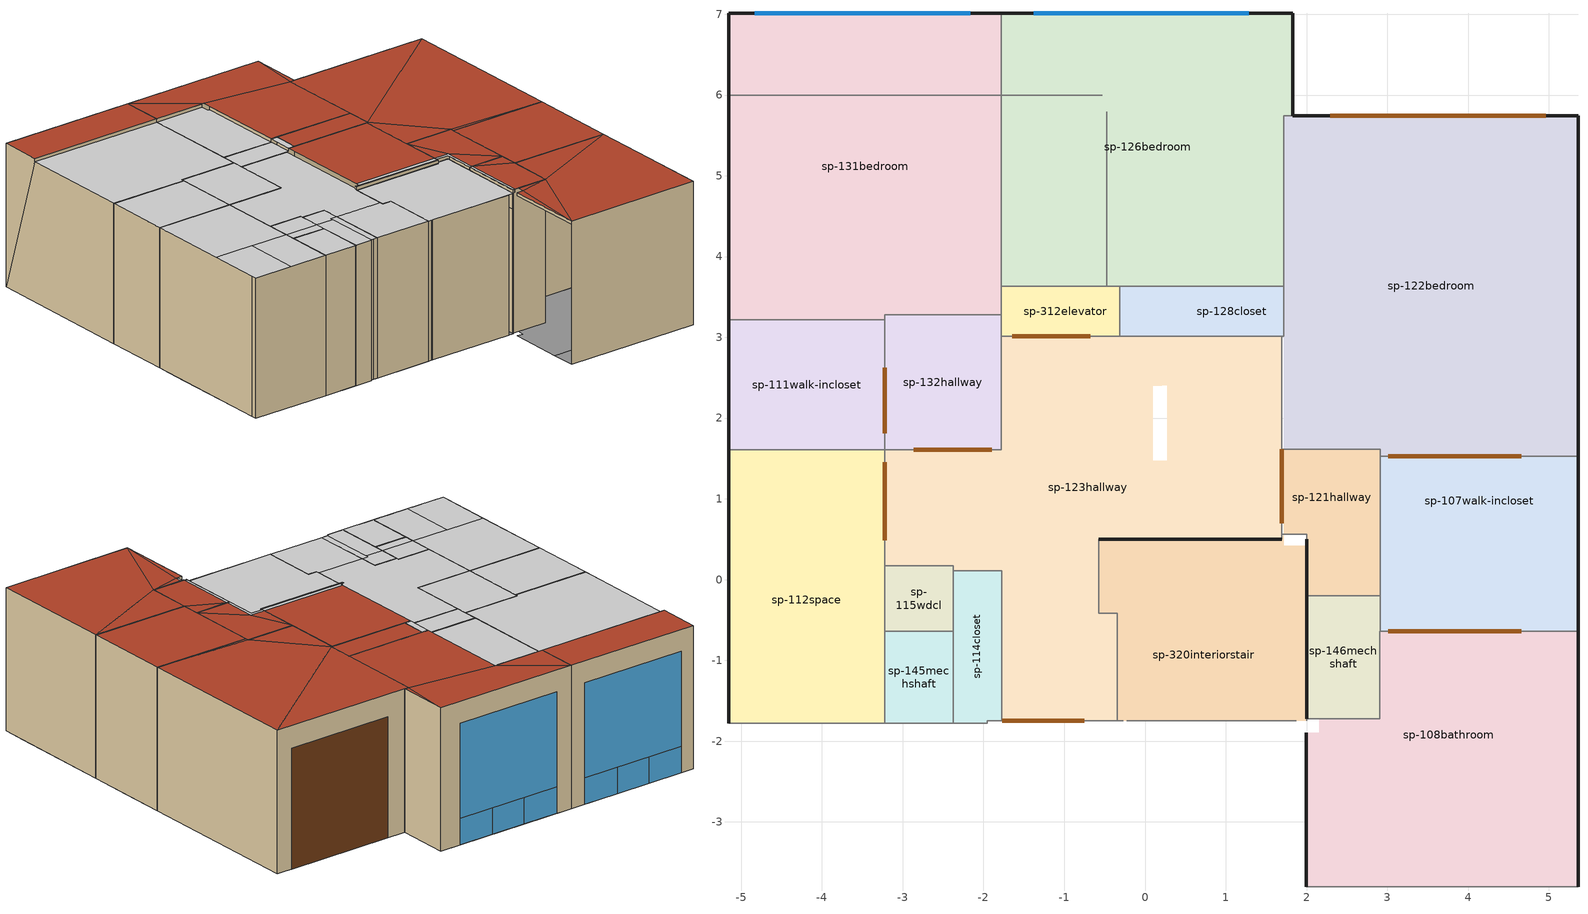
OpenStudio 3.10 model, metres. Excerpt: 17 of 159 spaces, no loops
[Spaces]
sp-107walk-incloset
 floor to sp-281kitchen: 2.91,-0.64 2.91,0.42 5.36,0.42 5.36,-0.64 z10.06
 floor to sp-283livingroom: 2.91,0.42 2.91,1.53 5.36,1.53 5.36,0.42 z10.06
 wall outside (PRM Steel Framed Exterior Wall R-8.06): 5.36,-0.64 5.36,1.53 z10.06:13.49
 wall to sp-122bedroom: 5.36,1.53 2.91,1.53 z10.06:13.49
 wall to sp-108bathroom: 2.97,-0.64 5.36,-0.64 z10.06:13.49
 wall to sp-121hallway: 2.91,1.53 2.91,-0.2 z10.06:13.49
 wall to sp-146mechshaft: 2.91,-0.2 2.91,-0.64 z10.06:13.49
 wall to sp-108bathroom (Construction:AirBoundary #1): 2.91,-0.64 2.97,-0.64 z10.06:13.49
 door inside (PRM Typical Insulated Metal Door R-1.43): 4.66,1.53 3.01,1.53 / 3.01,-0.64 4.66,-0.64 z10.06:12.47
 roof outside (PRM IEAD Roof R-15.87): 2.91,-0.64 5.36,-0.64 5.36,1.53 2.91,1.53 z13.49
sp-108bathroom
 floor to sp-281kitchen: 2,-3.21 2,-1.9 2.16,-1.9 2.16,-1.72 2.91,-1.72 2.91,-0.64 5.36,-0.64 5.36,-3.21 z10.06
 floor to sp-282bathroom: 2,-3.8 2,-3.21 5.36,-3.21 5.36,-3.8 z10.06
 wall outside (PRM Steel Framed Exterior Wall R-8.06): 5.36,-3.8 5.36,-0.64 z10.06:13.49; 2,-1.9 2,-3.8 z13.41:13.49
 wall to sp-101bathroom: 2,-3.8 5.36,-3.8 z10.06:13.49
 wall to sp-146mechshaft: 2.91,-0.64 2.91,-0.72 z10.06:13.11; 2.01,-1.72,10.06 2.01,-1.72,13.41 2.07,-1.72,13.41 2.07,-1.72,13.49 2.91,-1.72,13.49 2.91,-1.72,10.06; 2.91,-1.72,10.06 2.91,-1.72,13.49 2.91,-0.64,13.49 2.91,-0.64,13.11 2.91,-0.72,13.11 2.91,-0.72,10.06
 wall to sp-320interiorstair (Construction:AirBoundary #1): 2.01,-1.72 2.01,-1.75 z10.06:13.41
 roof outside (PRM IEAD Roof R-15.87): 2.16,-1.9 2,-1.9 2,-3.8 z13.49; 2.16,-1.75 2.17,-1.72 2.07,-1.72 z13.49; 2.91,-1.72 2.16,-1.9 2,-3.8 z13.49; 2.17,-1.72 2.16,-1.75 2.16,-1.9 2.91,-1.72 z13.49; 2.91,-1.72 5.36,-0.64 2.91,-0.64 z13.49; 5.36,-0.64 2.91,-1.72 2,-3.8 5.36,-3.8 z13.49
sp-111walk-incloset
 floor to sp-276livingroom: -5.16,1.61 -5.16,3.22 -3.22,3.22 -3.22,1.61 z10.06
 wall outside (PRM Steel Framed Exterior Wall R-8.06): -5.16,3.22 -5.16,1.61 z10.06:13.41
 wall to sp-132hallway: -3.22,1.61 -3.22,3.22 z10.06:13.41
 wall to sp-131bedroom: -3.22,3.22 -5.16,3.22 z10.06:13.41
 wall to sp-112space: -5.16,1.61 -3.22,1.61 z10.06:13.41
 door inside (PRM Typical Insulated Metal Door R-1.43): -3.22,1.81 -3.22,2.62 z10.06:12.52
 ceiling to sp-136livingroom: -5.16,1.61 -3.22,1.61 -3.22,3.22 -5.16,3.22 z13.41
sp-112space
 floor to sp-276livingroom: -5.16,1.28 -5.16,1.61 -3.22,1.61 -3.22,1.28 z10.06
 floor to sp-277kitchen: -5.16,-1.78 -5.16,0.71 -4.33,0.71 -4.33,1.28 -3.22,1.28 -3.22,-1.78 z10.06
 floor to sp-304wdcl: -5.16,0.71 -5.16,1.28 -4.33,1.28 -4.33,0.71 z10.06
 wall outside (PRM Steel Framed Exterior Wall R-8.06): -5.16,1.61 -5.16,-1.63 -5.16,-1.78 z10.06:13.41
 wall to sp-115wdcl: -3.22,-0.64 -3.22,0.17 z10.06:13.41
 wall to sp-123hallway: -3.22,0.17 -3.22,1.61 z10.06:13.41
 wall to sp-145mechshaft: -3.22,-1.78 -3.22,-0.64 z10.06:13.41
 wall to sp-133stairs: -5.16,-1.78 -3.22,-1.78 z10.06:13.41
 door inside (PRM Typical Insulated Metal Door R-1.43): -3.22,0.49 -3.22,1.45 z10.06:12.52
 ceiling to sp-136livingroom: -5.16,-0.38 -4.17,-0.38 -3.22,-0.39 -3.22,1.61 -5.16,1.61 z13.41
 ceiling to sp-307bathroom: -4.17,-1.78 -3.22,-1.78 -3.22,-0.39 -4.17,-0.39 z13.41
 ceiling to sp-308mechshaft: -5.16,-1.78 -4.17,-1.78 -4.17,-0.38 -5.16,-0.38 z13.41
sp-114closet
 floor to sp-275hallway: -1.95,-1.75 -1.95,-0.11 -1.77,-0.11 -1.77,-1.75 z10.06
 floor to sp-277kitchen: -2.38,-1.78 -2.38,0.11 -1.77,0.11 -1.77,-0.11 -1.95,-0.11 -1.95,-1.78 z10.06
 wall to sp-106hallway: -1.95,-1.78 -1.95,-1.75 -1.87,-1.75 -1.77,-1.75 z10.06:13.41
 wall to sp-123hallway: -1.77,0.11 -2.38,0.11 z10.06:13.41
 wall to sp-150mechshaft: -2.38,-1.78 -1.95,-1.78 z10.06:13.41
 wall to sp-115wdcl: -2.38,0.11 -2.38,-0.64 z10.06:13.41
 wall to sp-145mechshaft: -2.38,-0.64 -2.38,-1.78 z10.06:13.41
 wall to sp-123hallway (Construction:AirBoundary #1): -1.77,-1.75 -1.77,0.11 z10.06:13.41
 ceiling to sp-136livingroom: -2.38,-0.39 -1.94,-0.39 -1.94,-0.33 -1.77,-0.33 -1.77,0.11 -2.38,0.11 z13.41
 ceiling to sp-307bathroom: -2.38,-1.78 -1.95,-1.78 -1.94,-1.75 -1.94,-0.39 -2.38,-0.39 z13.41
 ceiling to sp-319foyer: -1.94,-1.75 -1.77,-1.75 -1.77,-0.33 -1.94,-0.33 z13.41
sp-115wdcl
 floor to sp-277kitchen: -3.22,-0.64 -3.22,0.17 -2.38,0.17 -2.38,-0.64 z10.06
 wall to sp-123hallway: -2.38,0.11 -2.38,0.17 -3.22,0.17 z10.06:13.41
 wall to sp-145mechshaft: -3.22,-0.64 -2.38,-0.64 z10.06:13.41
 ceiling to sp-136livingroom: -3.22,-0.39 -2.38,-0.39 -2.38,0.17 -3.22,0.17 z13.41
 ceiling to sp-307bathroom: -3.22,-0.64 -2.38,-0.64 -2.38,-0.39 -3.22,-0.39 z13.41
sp-121hallway
 floor to sp-281kitchen: 2.01,-0.2 2.01,0.42 2.91,0.42 2.91,-0.2 z10.06
 floor to sp-283livingroom: 1.72,0.56 1.72,1.61 2.91,1.61 2.91,0.42 2.01,0.42 2.01,0.56 z10.06
 wall outside (PRM Steel Framed Exterior Wall R-8.06): 2.01,0.5 2.01,-0.2 z13.41:13.49
 wall to sp-122bedroom: 2.91,1.53 2.91,1.61 z10.06:13.49
 wall to sp-146mechshaft: 2.01,-0.2 2.91,-0.2 z10.06:13.49
 wall to sp-320interiorstair: 1.69,0.56 2.01,0.56 z12.97:13.41; 1.69,0.56 2.01,0.56 z10.06:12.97; 2.01,0.5 2.01,-0.2 z13.02:13.41; 2.01,-0.2,10.06 2.01,-0.2,13.02 2.01,0.5,13.02 2.01,0.5,13.41 2.01,0.56,13.41 2.01,0.56,10.06
 wall to sp-123hallway: 1.69,1.61 1.69,0.56 z10.06:13.49
 wall to sp-122bedroom (Construction:AirBoundary #1): 2.91,1.61 1.69,1.61 z10.06:13.49
 door inside (PRM Typical Insulated Metal Door R-1.43): 1.69,1.61 1.69,0.7 z10.06:12.52
 ceiling to sp-322interiorstair: 1.69,0.56 2.01,0.56 2.01,-0.2 2.07,-0.2 2.07,0.62 1.69,0.62 z13.49
 roof outside (PRM IEAD Roof R-15.87): 2.91,-0.2 2.07,0.62 2.07,-0.2 z13.49; 1.69,1.61 2.07,0.62 2.91,-0.2 2.91,1.61 z13.49; 2.07,0.62 1.69,1.61 1.69,0.62 z13.49
sp-122bedroom
 floor to sp-283livingroom: 1.72,1.61 1.72,5.74 5.36,5.74 5.36,1.53 2.91,1.53 2.91,1.61 z10.06
 wall outside (PRM Steel Framed Exterior Wall R-8.06): 5.36,1.53 5.36,5.74 1.83,5.74 z10.06:13.49
 wall to sp-126bedroom: 1.83,5.74 1.72,5.74 1.72,3.64 z10.06:13.49
 wall to sp-123hallway: 1.69,3.01 1.69,2.95 z10.06:13.11; 1.69,1.61,10.06 1.69,1.61,13.49 1.69,3.01,13.49 1.69,3.01,13.11 1.69,2.95,13.11 1.69,2.95,10.06
 wall to sp-128closet: 1.72,3.64 1.72,3.01 z10.06:13.49
 wall to sp-128closet (Construction:AirBoundary #1): 1.72,3.01 1.69,3.01 z10.06:13.49
 door (PRM Typical Insulated Metal Door R-1.43): 4.96,5.74 2.29,5.74 z10.06:12.95
 roof outside (PRM IEAD Roof R-15.87): 2.91,1.61 2.91,1.53 5.36,1.53 z13.49; 1.72,3.01 1.69,3.01 1.69,1.61 2.91,1.61 z13.49; 2.91,1.61 5.36,1.53 5.36,5.74 1.72,3.01 z13.49; 1.72,3.01 5.36,5.74 1.72,5.74 z13.49
sp-123hallway
 floor to sp-275hallway: -1.77,-1.75 -1.77,-0.11 -0.57,-0.11 -0.57,-0.42 -0.35,-0.42 -0.35,-1.75 z10.06
 floor to sp-276livingroom: -3.22,1.28 -3.22,1.61 -1.78,1.61 -1.78,3.01 -1.67,3.01 -1.67,2.38 -1.7,2.38 -1.7,1.28 z10.06
 floor to sp-277kitchen: -3.22,0.17 -3.22,1.28 -1.7,1.28 -1.7,-0.11 -1.77,-0.11 -1.77,0.11 -2.38,0.11 -2.38,0.17 z10.06
 floor to sp-285closet: 0.27,0.5 0.27,0.64 1.69,0.64 1.69,0.5 z10.06
 floor to sp-286wdcl: 0.84,0.64 0.84,1.47 1.69,1.47 1.69,0.64 z10.06
 floor to sp-287closet: 0.27,1.47 0.27,2.41 1.69,2.41 1.69,1.47 z10.06
 floor to sp-288bedroom: 0.44,2.41 0.44,3.01 1.69,3.01 1.69,2.41 z10.06
 floor to sp-289closet: -0.18,2.4 -0.18,3.01 0.44,3.01 0.44,2.41 0.1,2.4 z10.06
 floor to sp-290walk-incloset: -1.67,2.38 -1.67,3.01 -0.18,3.01 -0.18,2.38 z10.06
 floor to sp-291bathroom: -1.7,-0.11 -1.7,2.38 -0.18,2.38 -0.18,2.4 0.1,2.4 0.1,1.47 0.27,1.47 0.27,0.64 -0.06,0.64 -0.06,0.5 -0.57,0.5 -0.57,-0.11 z10.06
 floor to sp-305mechshaft (PRM Steel Framed Exterior Floor R-19.23): -0.06,0.5 -0.06,0.74 0.27,0.74 0.27,0.5 z10.06
 floor to sp-306mechshaft (PRM Steel Framed Exterior Floor R-19.23): 0.27,0.64 0.27,1.47 0.84,1.47 0.84,0.64 z10.06
 wall outside (PRM Steel Framed Exterior Wall R-8.06): -0.57,0.5 1.69,0.5 z13.41:13.49
 wall to sp-320interiorstair: -0.57,0.5 1.69,0.5 1.69,0.56 z10.06:13.41
 wall to sp-106hallway: -1.77,-1.75 -0.35,-1.75 z10.06:13.41
 wall to sp-128closet: -0.25,3.01 -0.31,3.01 z10.06:13.11; -0.31,3.01,13.49 1.69,3.01,13.49 1.69,3.01,10.06 -0.25,3.01,10.06 -0.25,3.01,13.11 -0.31,3.01,13.11
 wall to sp-132hallway: -1.78,3.01 -1.78,1.61 -3.22,1.61 z10.06:13.41
 wall to sp-312elevator: -1.78,3.01,13.41 -0.47,3.01,13.41 -0.47,3.01,13.49 -0.31,3.01,13.49 -0.31,3.01,10.06 -1.78,3.01,10.06
 wall to sp-320interiorstair (Construction:AirBoundary #1): -0.35,-1.75 -0.35,-0.42 -0.57,-0.42 -0.57,0.5 z10.06:13.41
 door inside (PRM Typical Insulated Metal Door R-1.43): -1.77,-1.75 -0.75,-1.75 z10.06:12.6; -1.9,1.61 -2.86,1.61 z10.06:12.52
 door inside (con-wooden_GlassDoor_Surface_GlassDoor_Surface_ExteriorDoor_Surface_ExteriorDoor_Surface): -0.68,3.01 -1.64,3.01 z10.06:12.52
 ceiling to sp-136livingroom: -3.22,0.17 -2.38,0.17 -2.38,0.11 -1.77,0.11 -1.77,-0.33 -0.57,-0.33 -0.57,0.55 -0.53,0.62 -0.53,3.01 -1.78,3.01 -1.78,1.61 -3.22,1.61 z13.41
 ceiling to sp-319foyer: -1.77,-1.75 -0.35,-1.75 -0.35,-0.43 -0.57,-0.42 -0.57,-0.33 -1.77,-0.33 z13.41
 ceiling to sp-322interiorstair: -0.47,0.54 1.69,0.54 1.69,0.62 -0.47,0.62 z13.49
 roof outside (PRM IEAD Roof R-15.87): -0.47,0.62 1.69,0.62 1.69,3.01 -0.47,3.01 z13.49; -0.57,0.5 -0.47,0.54 -0.57,0.55 z13.49; 1.69,0.54 -0.47,0.54 -0.57,0.5 1.69,0.5 z13.49
sp-126bedroom
 floor to sp-276livingroom: -1.78,3.64 -1.78,7.01 -1.66,7.01 -1.66,3.71 -1.67,3.64 z10.06
 floor to sp-278bedroom: -1.66,3.71 -1.66,7.01 1.83,7.01 1.83,5.74 1.72,5.74 1.72,3.79 0.44,3.79 0.44,3.73 -0.18,3.73 -0.18,3.71 z10.06
 floor to sp-288bedroom: 0.44,3.64 0.44,3.79 1.72,3.79 1.72,3.64 z10.06
 floor to sp-289closet: -0.18,3.64 -0.18,3.73 0.44,3.73 0.44,3.64 z10.06
 floor to sp-290walk-incloset: -1.67,3.64 -1.66,3.71 -0.18,3.71 -0.18,3.64 z10.06
 wall outside (PRM Steel Framed Exterior Wall R-8.06): 1.83,5.74 1.83,7.01 -1.78,7.01 z10.06:13.49
 wall to sp-131bedroom: -1.78,3.64,13.41 -1.78,6,13.41 -1.78,6,13.49 -1.78,7.01,13.49 -1.78,7.01,10.06 -1.78,3.64,10.06
 wall to sp-128closet (Construction:AirBoundary #1): -0.31,3.64 1.72,3.64 z10.06:13.49
 wall to sp-136livingroom (Construction:AirBoundary #1): -1.78,6 -0.53,6 / -0.47,5.79 -0.47,3.64 z13.41:13.49
 wall to sp-312elevator (Construction:AirBoundary #1): -1.78,3.64,10.06 -0.31,3.64,10.06 -0.31,3.64,13.49 -0.47,3.64,13.49 -0.47,3.64,13.41 -1.78,3.64,13.41
 window (U 0.57 SHGC 0.39 VT 0.43 Simple Glazing): 1.29,7.01 -1.38,7.01 z10.69:12.96; 1.29,7.01 0.4,7.01 / 0.4,7.01 -0.49,7.01 / -0.49,7.01 -1.38,7.01 z10.06:10.69
 ceiling to sp-136livingroom: -1.78,3.64 -0.47,3.64 -0.47,5.79 -0.53,5.79 -0.53,6 -1.78,6 z13.41
 roof outside (PRM IEAD Roof R-15.87): 1.72,5.74 1.83,5.74 1.83,7.01 z13.49; 1.72,3.64 1.72,5.74 -0.47,6 -0.47,3.64 z13.49; -1.78,7.01 -0.47,6 1.72,5.74 1.83,7.01 z13.49; -0.47,6 -1.78,7.01 -1.78,6 z13.49
sp-128closet
 floor to sp-288bedroom: 0.44,3.01 0.44,3.64 1.72,3.64 1.72,3.01 z10.06
 floor to sp-289closet: -0.18,3.01 -0.18,3.64 0.44,3.64 0.44,3.01 z10.06
 floor to sp-290walk-incloset: -0.31,3.64 -0.18,3.64 -0.18,3.01 -0.31,3.01 z10.06
 wall to sp-136livingroom: -0.31,3.64 -0.31,3.01 z13.41:13.49
 wall to sp-312elevator: -0.31,3.64 -0.31,3.01 z10.06:13.49
 roof outside (PRM IEAD Roof R-15.87): -0.31,3.01 1.72,3.01 1.72,3.64 -0.31,3.64 z13.49
sp-131bedroom
 floor to sp-276livingroom: -5.16,3.22 -5.16,7.01 -1.78,7.01 -1.78,3.28 -3.22,3.28 -3.22,3.22 z10.06
 wall outside (PRM Steel Framed Exterior Wall R-8.06): -1.78,7.01 -5.16,7.01 z10.06:13.49; -5.16,6,13.41 -5.16,6,13.49 -5.16,7.01,13.49 -5.16,7.01,10.06; -5.16,3.22,13.41 -5.16,6,13.41 -5.16,7.01,10.06 -5.16,3.22,10.06
 wall to sp-312elevator: -1.78,3.28 -1.78,3.64 z10.06:13.41
 wall to sp-132hallway (Construction:AirBoundary #1): -3.22,3.22 -3.22,3.28 -1.78,3.28 z10.06:13.41
 wall to sp-136livingroom (Construction:AirBoundary #1): -5.16,6 -1.78,6 z13.41:13.49
 window (U 0.57 SHGC 0.39 VT 0.43 Simple Glazing): -2.17,7.01 -4.83,7.01 z10.69:12.96; -2.17,7.01 -3.05,7.01 / -3.05,7.01 -3.94,7.01 / -3.94,7.01 -4.83,7.01 z10.06:10.69
 ceiling to sp-136livingroom: -5.16,3.22 -3.22,3.22 -3.22,3.28 -1.78,3.28 -1.78,6 -5.16,6 z13.41
 roof outside (PRM IEAD Roof R-15.87): -5.16,6 -1.78,6 -1.78,7.01 -5.16,7.01 z13.49
sp-132hallway
 floor to sp-276livingroom: -3.22,1.61 -3.22,3.28 -1.78,3.28 -1.78,1.61 z10.06
 wall to sp-312elevator: -1.78,3.01 -1.78,3.28 z10.06:13.41
 ceiling to sp-136livingroom: -3.22,1.61 -1.78,1.61 -1.78,3.28 -3.22,3.28 z13.41
sp-312elevator
 floor to sp-276livingroom: -1.78,3.64 -1.67,3.64 -1.67,3.01 -1.78,3.01 z10.06
 floor to sp-290walk-incloset: -1.67,3.64 -0.31,3.64 -0.31,3.01 -1.67,3.01 z10.06
 wall to sp-136livingroom (Construction:AirBoundary #1): -0.31,3.64 -0.31,3.01 z13.41:13.49
 ceiling to sp-136livingroom (PRM Steel Framed Exterior Floor R-19.23): -0.47,3.01 -0.47,3.64 -1.78,3.64 -1.78,3.01 z13.41
 ceiling to sp-136livingroom: -0.47,3.01 -0.31,3.01 -0.31,3.64 -0.47,3.64 z13.49
sp-145mechshaft
 floor to sp-277kitchen: -3.22,-1.78 -3.22,-0.64 -2.38,-0.64 -2.38,-1.78 z10.06
 wall to sp-133stairs: -3.22,-1.78 -2.4,-1.78 z10.06:13.41
 wall to sp-150mechshaft: -2.4,-1.78 -2.38,-1.78 z10.06:13.41
 ceiling to sp-307bathroom (PRM Steel Framed Exterior Floor R-19.23): -3.22,-1.78 -2.38,-1.78 -2.38,-0.64 -3.22,-0.64 z13.41
sp-146mechshaft
 floor to sp-281kitchen: 2.01,-1.72 2.01,-0.2 2.91,-0.2 2.91,-0.73 2.91,-1.72 z10.06
 wall outside (PRM Steel Framed Exterior Wall R-8.06): 2.01,-0.2 2.01,-1.72 z13.41:13.49
 wall to sp-320interiorstair: 2.01,-0.2 2.01,-1.72 z10.06:13.02; 2.01,-0.2 2.01,-1.72 z13.02:13.41
 ceiling to sp-322interiorstair (PRM Steel Framed Exterior Floor R-19.23): 2.01,-1.67 2.07,-1.72 2.07,-0.2 2.01,-0.2 z13.49
 roof outside (R1_ROOF_PROPOSED_ExteriorRoof_Outdoors): 2.07,-0.2 2.91,-0.64 2.91,-0.2 z13.49; 2.91,-1.72 2.91,-0.64 2.07,-0.2 2.07,-1.72 z13.49
sp-320interiorstair
 floor to sp-275hallway: -0.57,-0.11 -0.27,-0.11 -0.27,-1.75 -0.35,-1.75 -0.35,-0.42 -0.57,-0.42 z10.06
 floor to sp-281kitchen: 1.72,0.42 2.01,0.42 2.01,-1.75 1.72,-1.75 z10.06
 floor to sp-284space: -0.27,-0.11 1.72,-0.11 1.72,-1.75 -0.27,-1.75 z10.06
 floor to sp-285closet: 0.27,0.5 1.69,0.5 1.72,0.56 1.72,-0.11 0.27,-0.11 z10.06
 floor to sp-291bathroom: -0.57,0.5 -0.06,0.5 -0.06,-0.11 -0.57,-0.11 z10.06
 floor to sp-305mechshaft (PRM Steel Framed Exterior Floor R-19.23): -0.06,0.5 0.27,0.5 0.27,-0.11 -0.06,-0.11 z10.06
 wall to sp-106hallway: -0.35,-1.75 -0.27,-1.75 z10.06:13.41
 wall to sp-271elevator: -0.23,-1.75 1.87,-1.75 z10.06:13.41
 ceiling to sp-322interiorstair: -0.57,-0.42 -0.35,-0.42 -0.35,-1.75 2.01,-1.75 2.01,0.56 1.69,0.56 1.69,0.5 -0.57,0.5 z13.41
[Building]
90.1-PRM-2019--ASHRAE 169-2013-4A PRM baseline created: 2026-02-02 01:37:23 -0500: Space Type=Multifamily; Default Construction Set=Proposed; Default Schedule Set=Default Schedule Set 1; Standards Template=90.1-2019; Standards Building Type=MidriseApartment
[Site]
New York Laguardia Arpt: Latitude {deg}=40.78; Longitude {deg}=-73.88; Time Zone {hr}=-5; Elevation {m}=3; Terrain=Urban; Keep Site Location Information=No
[ClimateZones]
Climate Zone Institution Name 1=ASHRAE; Climate Zone Document Name 1=ANSI/ASHRAE Standard 169; Climate Zone Document Year 1=2006; Climate Zone Value 1=4A; Climate Zone Institution Name 2=CEC; Climate Zone Document Name 2=California Climate Zone Descriptions; Climate Zone Document Year 2=1995
[SizingPeriod:DesignDay] Daily Dry-Bulb Temperature Range {deltaC}=0; Barometric Pressure {Pa}=101289; Wind Speed {m/s}=7.5; Wind Direction {deg}=320; Sky Clearness=0; Rain Indicator=No; Snow Indicator=No; Day of Month=21; Month=1; Day Type=WinterDesignDay; Daylight Saving Time Indicator=No; Dry-Bulb Temperature Range Modifier Type=DefaultMultipliers; Solar Model Indicator=ASHRAEClearSky
Name | Maximum Dry-Bulb Temperature {C} | Humidity Condition Type | Wetbulb or DewPoint at Maximum Dry-Bulb {C}
New York Laguardia Arpt Ann Htg 99.6% Condns DB | -10.8 | Wetbulb | -10.8
New York Laguardia Arpt Ann Htg 99% Condns DB | -8.2 | Wetbulb | -8.2
New York Laguardia Arpt Ann Hum_n 99.6% Condns DP=>MCDB | -9.3 | Dewpoint | -20.1
New York Laguardia Arpt Ann Hum_n 99% Condns DP=>MCDB | -6.9 | Dewpoint | -18
[Site:GroundTemperature:FCfactorMethod]
January Ground Temperature {C}=14; February Ground Temperature {C}=7.3; March Ground Temperature {C}=3.3; April Ground Temperature {C}=1.2; May Ground Temperature {C}=-0.2; June Ground Temperature {C}=5.6; July Ground Temperature {C}=10.9; August Ground Temperature {C}=16.1; September Ground Temperature {C}=21.7; October Ground Temperature {C}=25; November Ground Temperature {C}=24.8; December Ground Temperature {C}=19.9
[Material]
Name | Roughness | Thickness {m} | Conductivity {W/m-K} | Density {kg/m3} | Specific Heat {J/kg-K} | Thermal Absorptance | Solar Absorptance | Visible Absorptance
mat-112inwood; mat-112inwood 6 | MediumRough | 0.0376 | 0.15 | 608 | 1630
MAT_CMU_8IN | Smooth | 0.2032 | 1.11 | 1900 | 840
MAT_GWB_1_2IN | Smooth | 0.0127 | 0.16 | 800 | 1090
MAT_ROOF_RIGID_R15_3IN; MAT_ROOF_RIGID_R15_3IN 1 | Smooth | 0.0762 | 0.0289 | 32 | 1400
MAT_ROOF_SPRAYFOAM_R26_4_6I; MAT_ROOF_SPRAYFOAM_R26_4_6I 1 | Smooth | 0.1524 | 0.0328 | 32 | 1400
MAT_CONCRETE_3IN; MAT_FLOOR_CONCRETE_3IN; MAT_CONCRETE_3IN 1 | Smooth | 0.0762 | 1.95 | 2400 | 880
MAT_WALL_EIFS_R8_2IN | Smooth | 0.0508 | 0.036 | 32 | 1400
MAT_WALL_SPRAYFOAM_R13_2IN | Smooth | 0.0508 | 0.028 | 32 | 1400
MAT_BATT_2_5IN | Smooth | 0.0635 | 0.04 | 12 | 840
MAT_CONC_6IN_SLAB | Smooth | 0.1524 | 1.95 | 2400 | 900
MAT_CONC_12IN_WALL | Smooth | 0.3048 | 1.95 | 2400 | 900
Roof Membrane | VeryRough | 0.0095 | 0.16 | 1121.29 | 1460 | 0.9 | 0.7 | 0.7
Metal Roof Surface; F08 Metal surface | Smooth | 0.0008 | 45.28 | 7824 | 500 | 0.9 | 0.7 | 0.7
Metal Decking | MediumSmooth | 0.0015 | 45.006 | 7680 | 418.4 | 0.9 | 0.6 | 0.6
4 in. Normalweight Concrete Floor | MediumRough | 0.1016 | 2.31 | 2322 | 832 | 0.9 | 0.7 | 0.7
Stucco - 3/8 in. | Smooth | 0.009652 | 0.721197 | 1855.1 | 837.36 |  | 0 | 0
5/8 in. Gypsum Board | MediumSmooth | 0.0159 | 0.16 | 800 | 1090 | 0.9 | 0.7 | 0.7
[Material:NoMass] Roughness=Smooth; Thermal Absorptance=0.9; Solar Absorptance=0.7
Name | Thermal Resistance {m2-K/W} | Visible Absorptance
Typical Insulation R-14.76 | 2.59864 | 0.7
Typical Carpet Pad | 0.21648 | 0.8
Typical Insulation R-6.01 | 1.05842 | 0.7
Typical Insulation R-0.58 | 0.101875 | 0.7
[Construction]
MAT_WALL_SPRAYFOAM_R13_2IN: MAT_WALL_EIFS_R8_2IN, MAT_CMU_8IN, MAT_WALL_SPRAYFOAM_R13_2IN, MAT_GWB_1_2IN, MAT_GWB_1_2IN
IW_METALSTUD_GYP_GYP_BATT: MAT_GWB_1_2IN, MAT_BATT_2_5IN, MAT_GWB_1_2IN
con-wooden: mat-112inwood
R1_ROOF_PROPOSED: MAT_ROOF_RIGID_R15_3IN, MAT_CONCRETE_3IN, MAT_ROOF_SPRAYFOAM_R26_4_6I
F1_INT_FLOOR_JOIST: MAT_FLOOR_CONCRETE_3IN, MAT_AIR_GAP_12IN, MAT_GWB_1_2IN, MAT_GWB_1_2IN
F1_EXT_FLOOR_JOIST: MAT_WALL_EIFS_R8_2IN, MAT_FLOOR_CONCRETE_3IN, MAT_AIR_GAP_12IN, MAT_GWB_1_2IN, MAT_GWB_1_2IN
G_FLOOR_CELLAR_SLAB_6IN: MAT_CONC_6IN_SLAB
F1_WALL_CELLAR_12INCONC_R8_R13: MAT_WALL_EIFS_R8_2IN, MAT_CONC_12IN_WALL, MAT_WALL_SPRAYFOAM_R13_2IN, MAT_GWB_1_2IN, MAT_GWB_1_2IN
WIN_EXT_TRIPLE_LOW_E; DOOR_EXT: GLASS_TRIPLE_LOW_E
R1_ROOF_PROPOSED_ExteriorRoof_Outdoors: MAT_ROOF_RIGID_R15_3IN 1, MAT_CONCRETE_3IN 1, MAT_ROOF_SPRAYFOAM_R26_4_6I 1
con-wooden_GlassDoor_Surface_GlassDoor_Surface_ExteriorDoor_Surface_ExteriorDoor_Surface: mat-112inwood 6
PRM IEAD Roof R-15.87: Roof Membrane, Typical Insulation R-14.76, Metal Roof Surface
PRM Steel Framed Exterior Floor R-19.23: Metal Decking, 4 in. Normalweight Concrete Floor, Typical Carpet Pad
PRM Steel Framed Exterior Wall R-8.06: Stucco - 3/8 in., 5/8 in. Gypsum Board, Typical Insulation R-6.01, 5/8 in. Gypsum Board
U 0.57 SHGC 0.39 VT 0.43 Simple Glazing: U 0.57 SHGC 0.39 VT 0.43 Simple Glazing
PRM Typical Insulated Metal Door R-1.43: F08 Metal surface, Typical Insulation R-0.58
[WindowMaterial:SimpleGlazingSystem]
Name | U-Factor {W/m2-K} | Solar Heat Gain Coefficient | Visible Transmittance
GLASS_TRIPLE_LOW_E | 1.7 | 0.3 | 0.45
U 0.57 SHGC 0.39 VT 0.43 Simple Glazing | 3.23661 | 0.39 | 0.43
[Construction:AirBoundary]
Construction:AirBoundary #1: 0
[Material:AirGap]
MAT_AIR_GAP_12IN: Thermal Resistance {m2-K/W}=0.18
[DefaultConstructionSet]
Proposed: Default Exterior Surface Constructions=Default Surface Constructions 1; Default Interior Surface Constructions=Default Surface Constructions 2; Default Ground Contact Surface Constructions=Default Surface Constructions 3; Default Exterior SubSurface Constructions=Default Sub Surface Constructions 1; Default Interior SubSurface Constructions=Default Sub Surface Constructions 2; Interior Partition Construction=IW_METALSTUD_GYP_GYP_BATT
[DefaultSurfaceConstructions]
Name | Floor Construction | Wall Construction | Roof Ceiling Construction
Default Surface Constructions 1 | F1_EXT_FLOOR_JOIST | MAT_WALL_SPRAYFOAM_R13_2IN | R1_ROOF_PROPOSED
Default Surface Constructions 2 | F1_INT_FLOOR_JOIST | IW_METALSTUD_GYP_GYP_BATT | F1_INT_FLOOR_JOIST
Default Surface Constructions 3 | G_FLOOR_CELLAR_SLAB_6IN | F1_WALL_CELLAR_12INCONC_R8_R13 | F1_INT_FLOOR_JOIST
[DefaultSubSurfaceConstructions] Fixed Window Construction=WIN_EXT_TRIPLE_LOW_E; Operable Window Construction=WIN_EXT_TRIPLE_LOW_E
Name | Door Construction | Glass Door Construction
Default Sub Surface Constructions 1 | DOOR_EXT | WIN_EXT_TRIPLE_LOW_E
Default Sub Surface Constructions 2 | con-wooden
[ThermalZone] Use Ideal Air Loads=No
Name | Volume {m3} | Thermostat
Residential | 2635.93 | Thermostat Setpoint Dual Setpoint 1
Unconditioned | 156.223
[ThermostatSetpoint:DualSetpoint]
Thermostat Setpoint Dual Setpoint 1: Heating Setpoint Temperature Schedule=Heating Setpoint; Cooling Setpoint Temperature Schedule=Cooling Setpoint
[SpaceType]
Multifamily: Default Construction Set=Proposed; Standards Space Type=Apartment
[Lights:Definition]
Interior Light: Design Level Calculation Method=Watts/Area; Watts per Space Floor Area {W/m2}=7.53474
[Lights]
Interior Light: Lights Definition=Interior Light; Space or SpaceType=Multifamily; Schedule=Interior_Lighting_Schedule_0.0000; Fraction Replaceable=1
[Exterior:Lights:Definition]
Exterior Lights Definition: Design Level {W}=64
[Exterior:Lights]
Exterior Lights: Exterior Lights Definition=Exterior Lights Definition; Schedule=Always On Discrete; Control Option=AstronomicalClock; Multiplier=1
[ElectricEquipment:Definition]
Electric Equipment Definition: Design Level Calculation Method=Watts/Area; Watts per Space Floor Area {W/m2}=0.75
[ElectricEquipment]
Electric Equipment 1: Electric Equipment Definition=Electric Equipment Definition; Space or SpaceType=Multifamily; Schedule=Electrical Equipment
[People:Definition]
People Definition: Number of People Calculation Method=Area/Person; Space Floor Area per Person {m2/person}=30; Fraction Radiant=0.3
[People]
People 1: People Definition=People Definition; Space or SpaceType=Multifamily; Number of People Schedule=Always On Discrete; Activity Level Schedule=Activity_Always_120W; Multiplier=1
[DefaultScheduleSet]
Default Schedule Set 1: Infiltration Schedule=Always On Discrete 1
[BuildingStory]
Name | Nominal Z Coordinate {m}
Building Story -0.3m | -0.3048
Building Story 3.0m | 3.048
Building Story 6.4m | 6.4008
Building Story 9.8m | 9.7536
Building Story 10.1m | 10.0584
Building Story 13.1m | 13.1064
[Space] Space Type=Multifamily; Default Construction Set=Proposed; Building Story=Building Story 10.1m
Name | Thermal Zone | Volume {m3}
sp-107walk-incloset | Residential | 13.1375
sp-108bathroom | Residential | 24.462
sp-111walk-incloset | Residential | 7.57453
sp-112space | Residential | 16.375
sp-114closet | Residential | 2.72295
sp-115wdcl | Residential | 1.60423
sp-121hallway | Residential | 4.85512
sp-122bedroom | Residential | 39.8344
sp-123hallway | Residential | 37.9764
sp-126bedroom | Residential | 31.4919
sp-128closet | Residential | 3.10434
sp-131bedroom | Residential | 33.0389
sp-132hallway | Residential | 6.1811
sp-145mechshaft | Unconditioned | 2.04942
sp-146mechshaft | Unconditioned | 3.24639
sp-312elevator | Unconditioned | 2.19256
sp-320interiorstair | Residential | 17.3437
[SpaceInfiltration:DesignFlowRate] Schedule=Always On Discrete 1; Constant Term Coefficient=0; Temperature Term Coefficient=0; Velocity Term Coefficient=0.224; Velocity Squared Term Coefficient=0; Density Basis=Outdoor
Name | Space or SpaceType | Design Flow Rate Calculation Method | Flow per Exterior Surface Area {m3/s-m2} | Design Flow Rate {m3/s}
sp-107walk-incloset DesignFlowRate | sp-107walk-incloset | Flow/ExteriorWallArea | 0.00117994
sp-108bathroom DesignFlowRate | sp-108bathroom | Flow/ExteriorWallArea | 0.00117994
sp-111walk-incloset DesignFlowRate | sp-111walk-incloset | Flow/ExteriorWallArea | 0.00117994
sp-112space DesignFlowRate | sp-112space | Flow/ExteriorWallArea | 0.00117994
sp-114closet DesignFlowRate | sp-114closet | Flow/Space |  | 0
sp-115wdcl DesignFlowRate | sp-115wdcl | Flow/Space |  | 0
sp-121hallway DesignFlowRate | sp-121hallway | Flow/ExteriorWallArea | 0.00117994
sp-122bedroom DesignFlowRate | sp-122bedroom | Flow/ExteriorWallArea | 0.00117994
sp-123hallway DesignFlowRate | sp-123hallway | Flow/ExteriorWallArea | 0.00117994
sp-126bedroom DesignFlowRate | sp-126bedroom | Flow/ExteriorWallArea | 0.00117994
sp-128closet DesignFlowRate | sp-128closet | Flow/Space |  | 0
sp-131bedroom DesignFlowRate | sp-131bedroom | Flow/ExteriorWallArea | 0.00117994
sp-132hallway DesignFlowRate | sp-132hallway | Flow/Space |  | 0
sp-145mechshaft DesignFlowRate | sp-145mechshaft | Flow/Space |  | 0
sp-146mechshaft DesignFlowRate | sp-146mechshaft | Flow/ExteriorWallArea | 0.00117994
sp-320interiorstair DesignFlowRate | sp-320interiorstair | Flow/Space |  | 0
[Schedule:Day]
Schedule Day 7: 6, 0, 0.201535, 20, 0, 0.525307, 24, 0, 0.287422
Schedule Day 8: 24, 0, 120
Schedule Day 10: 6, 0, 12.8228, 22, 0, 21.11, 24, 0, 12.8647
Schedule Day 13: 6, 0, 29.4, 22, 0, 23.8936, 24, 0, 29.4
Schedule Day 18: 2, 0, 1, 16, 0, 0, 24, 0, 1
Interior Light Summer Design Day 1; Interior Light Winter Design Day 1: 24, 0, 0
Electric Equipment 1 Summer Design Day 1: 24, 0, 0.52531
Electric Equipment 1 Winter Design Day 1: 24, 0, 0.201535
[Schedule:Constant] Value=1
Always On Discrete; Always On Discrete 1
[Schedule:Ruleset]
Name | Default Day Schedule | Summer Design Day Schedule | Winter Design Day Schedule
Electrical Equipment | Schedule Day 7 | Electric Equipment 1 Summer Design Day 1 | Electric Equipment 1 Winter Design Day 1
Activity_Always_120W | Schedule Day 8
Heating Setpoint | Schedule Day 10
Cooling Setpoint | Schedule Day 13
Interior_Lighting_Schedule_0.0000 | Schedule Day 18 | Interior Light Summer Design Day 1 | Interior Light Winter Design Day 1
